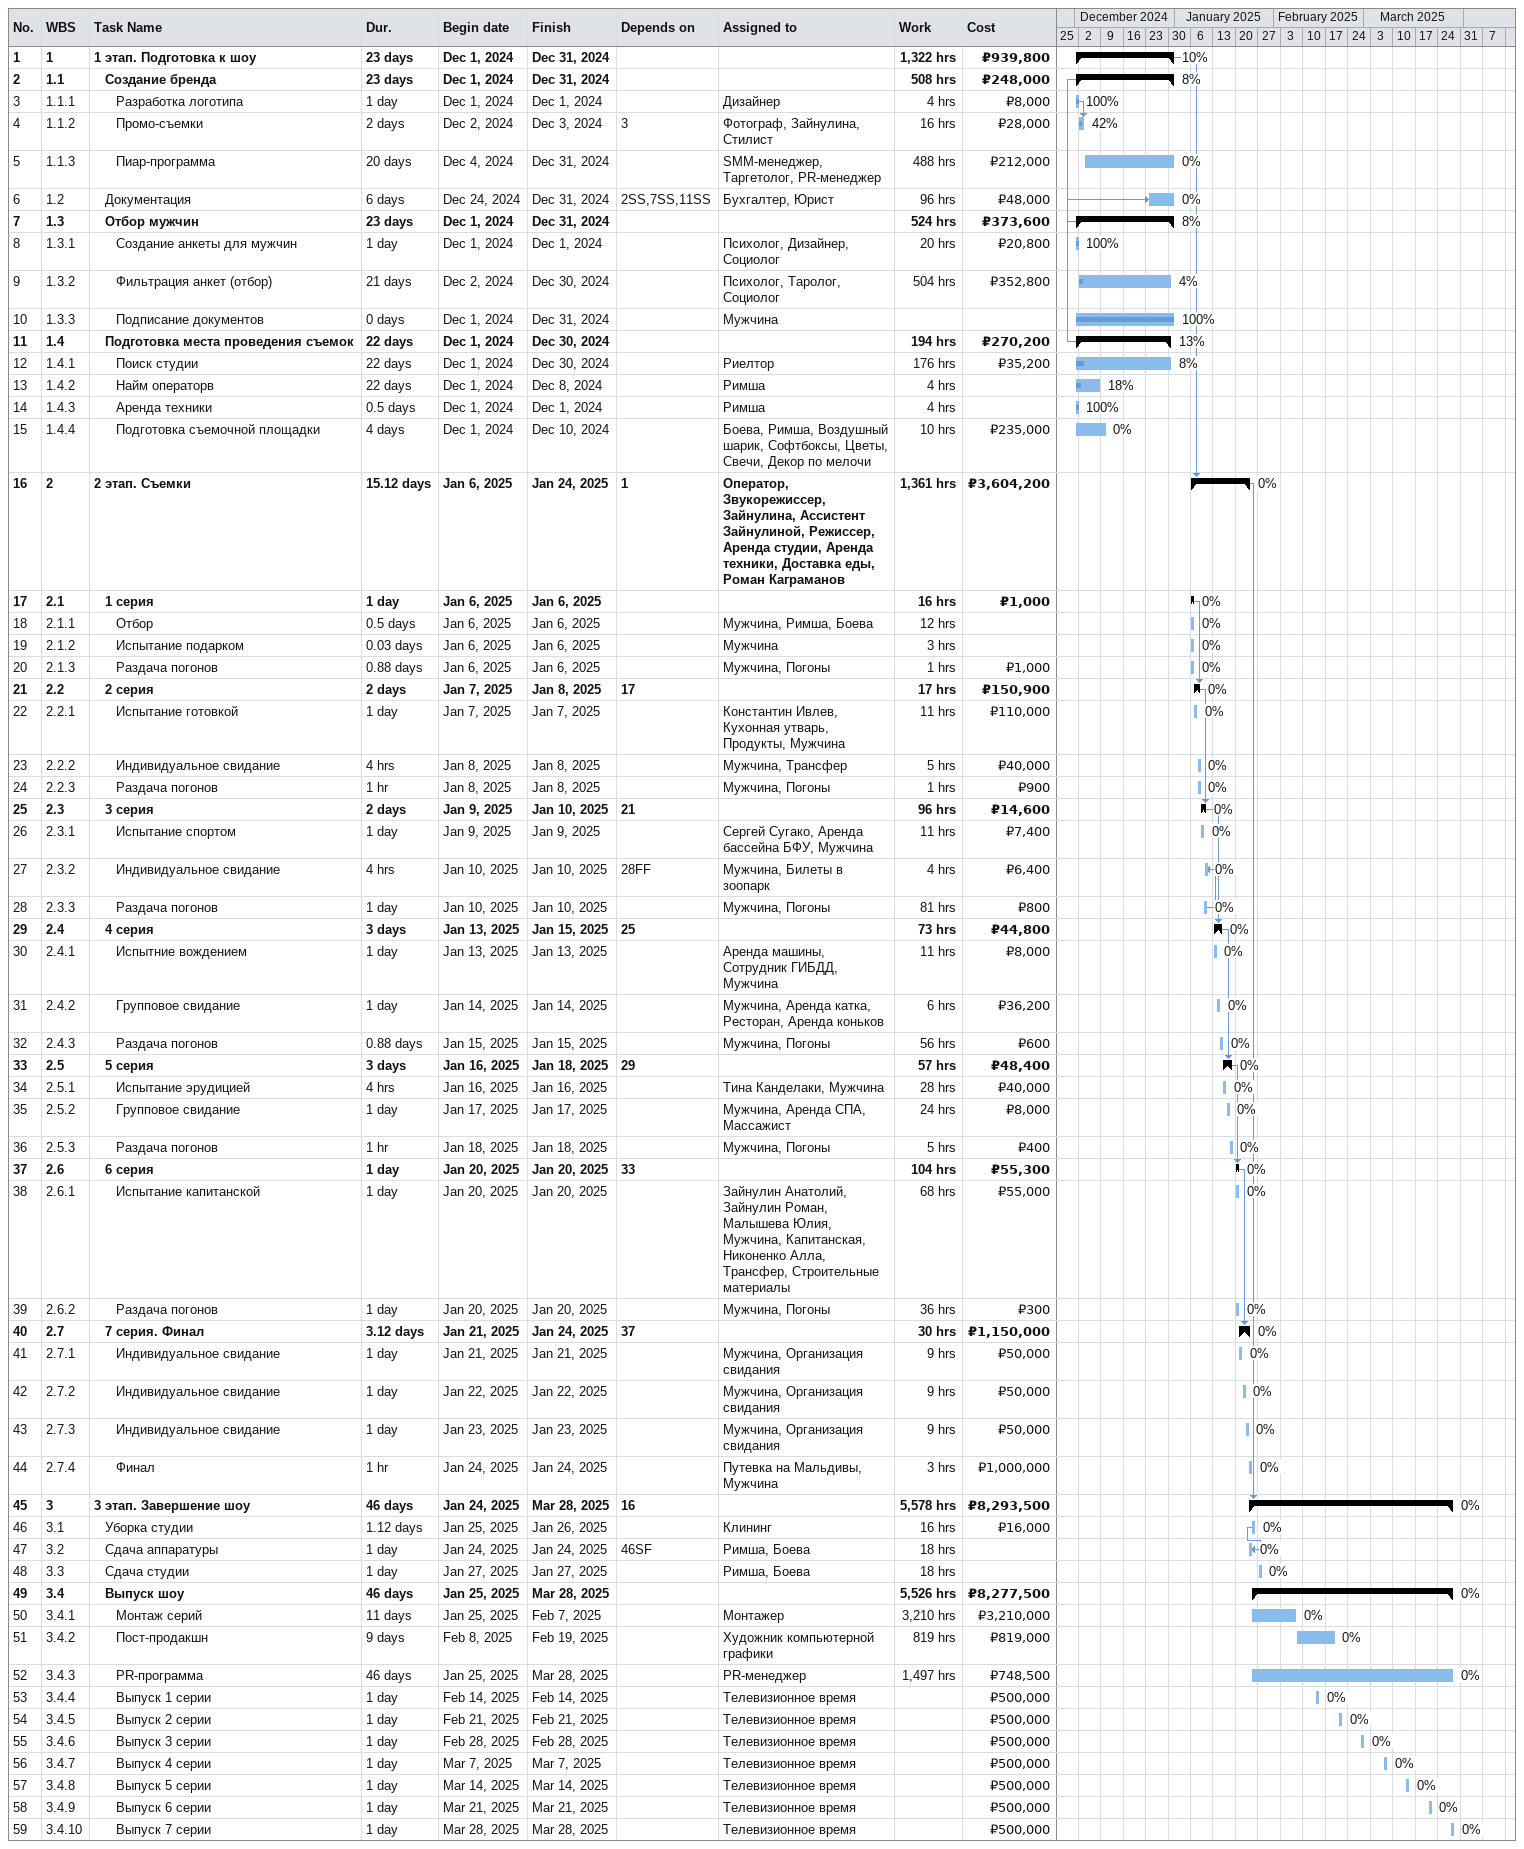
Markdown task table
| ID | WBS | Task | Duration | Start | Finish | Predecessors | Resources | % complete | Work (h) | Cost (₽) |
|---|---|---|---|---|---|---|---|---|---|---|
| 1 | 1 | **1 этап. Подготовка к шоу** | 23d | 2024-12-01 | 2024-12-31 |  |  | 10 | 1322 | 939800 |
| 2 | 1.1 | **Создание бренда** | 23d | 2024-12-01 | 2024-12-31 |  |  | 8 | 508 | 248000 |
| 3 | 1.1.1 | Разработка логотипа | 1d | 2024-12-01 | 2024-12-01 |  | Дизайнер | 100 | 4 | 8000 |
| 4 | 1.1.2 | Промо-съемки | 2d | 2024-12-02 | 2024-12-03 | 3 | Фотограф, Зайнулина, Стилист | 42 | 16 | 28000 |
| 5 | 1.1.3 | Пиар-программа | 20d | 2024-12-04 | 2024-12-31 |  | SMM-менеджер, Таргетолог, PR-менеджер | 0 | 488 | 212000 |
| 6 | 1.2 | Документация | 6d | 2024-12-24 | 2024-12-31 | 2SS, 7SS, 11SS | Бухгалтер, Юрист | 0 | 96 | 48000 |
| 7 | 1.3 | **Отбор мужчин** | 23d | 2024-12-01 | 2024-12-31 |  |  | 8 | 524 | 373600 |
| 8 | 1.3.1 | Создание анкеты для мужчин | 1d | 2024-12-01 | 2024-12-01 |  | Психолог, Дизайнер, Социолог | 100 | 20 | 20800 |
| 9 | 1.3.2 | Фильтрация анкет (отбор) | 21d | 2024-12-02 | 2024-12-30 |  | Психолог, Таролог, Социолог | 4 | 504 | 352800 |
| 10 | 1.3.3 | Подписание документов | 0d | 2024-12-01 | 2024-12-31 |  | Мужчина | 100 |  |  |
| 11 | 1.4 | **Подготовка места проведения съемок** | 22d | 2024-12-01 | 2024-12-30 |  |  | 13 | 194 | 270200 |
| 12 | 1.4.1 | Поиск студии | 22d | 2024-12-01 | 2024-12-30 |  | Риелтор | 8 | 176 | 35200 |
| 13 | 1.4.2 | Найм операторв | 22d | 2024-12-01 | 2024-12-08 |  | Римша | 18 | 4 |  |
| 14 | 1.4.3 | Аренда техники | 0.5d | 2024-12-01 | 2024-12-01 |  | Римша | 100 | 4 |  |
| 15 | 1.4.4 | Подготовка съемочной площадки | 4d | 2024-12-01 | 2024-12-10 |  | Боева, Римша, Воздушный шарик, Софтбоксы, Цветы, Свечи, Декор по мелочи | 0 | 10 | 235000 |
| 16 | 2 | **2 этап. Съемки** | 15.12d | 2025-01-06 | 2025-01-24 | 1 | Оператор, Звукорежиссер, Зайнулина, Ассистент Зайнулиной, Режиссер, Аренда студии, Аренда техники, Доставка еды, Роман Каграманов | 0 | 1361 | 3604200 |
| 17 | 2.1 | **1 серия** | 1d | 2025-01-06 | 2025-01-06 |  |  | 0 | 16 | 1000 |
| 18 | 2.1.1 | Отбор | 0.5d | 2025-01-06 | 2025-01-06 |  | Мужчина, Римша, Боева | 0 | 12 |  |
| 19 | 2.1.2 | Испытание подарком | 0.03d | 2025-01-06 | 2025-01-06 |  | Мужчина | 0 | 3 |  |
| 20 | 2.1.3 | Раздача погонов | 0.88d | 2025-01-06 | 2025-01-06 |  | Мужчина, Погоны | 0 | 1 | 1000 |
| 21 | 2.2 | **2 серия** | 2d | 2025-01-07 | 2025-01-08 | 17 |  | 0 | 17 | 150900 |
| 22 | 2.2.1 | Испытание готовкой | 1d | 2025-01-07 | 2025-01-07 |  | Константин Ивлев, Кухонная утварь, Продукты, Мужчина | 0 | 11 | 110000 |
| 23 | 2.2.2 | Индивидуальное свидание | 4h | 2025-01-08 | 2025-01-08 |  | Мужчина, Трансфер | 0 | 5 | 40000 |
| 24 | 2.2.3 | Раздача погонов | 1h | 2025-01-08 | 2025-01-08 |  | Мужчина, Погоны | 0 | 1 | 900 |
| 25 | 2.3 | **3 серия** | 2d | 2025-01-09 | 2025-01-10 | 21 |  | 0 | 96 | 14600 |
| 26 | 2.3.1 | Испытание спортом | 1d | 2025-01-09 | 2025-01-09 |  | Сергей Сугако, Аренда бассейна БФУ, Мужчина | 0 | 11 | 7400 |
| 27 | 2.3.2 | Индивидуальное свидание | 4h | 2025-01-10 | 2025-01-10 | 28FF | Мужчина, Билеты в зоопарк | 0 | 4 | 6400 |
| 28 | 2.3.3 | Раздача погонов | 1d | 2025-01-10 | 2025-01-10 |  | Мужчина, Погоны | 0 | 81 | 800 |
| 29 | 2.4 | **4 серия** | 3d | 2025-01-13 | 2025-01-15 | 25 |  | 0 | 73 | 44800 |
| 30 | 2.4.1 | Испытние вождением | 1d | 2025-01-13 | 2025-01-13 |  | Аренда машины, Сотрудник ГИБДД, Мужчина | 0 | 11 | 8000 |
| 31 | 2.4.2 | Групповое свидание | 1d | 2025-01-14 | 2025-01-14 |  | Мужчина, Аренда катка, Ресторан, Аренда коньков | 0 | 6 | 36200 |
| 32 | 2.4.3 | Раздача погонов | 0.88d | 2025-01-15 | 2025-01-15 |  | Мужчина, Погоны | 0 | 56 | 600 |
| 33 | 2.5 | **5 серия** | 3d | 2025-01-16 | 2025-01-18 | 29 |  | 0 | 57 | 48400 |
| 34 | 2.5.1 | Испытание эрудицией | 4h | 2025-01-16 | 2025-01-16 |  | Тина Канделаки, Мужчина | 0 | 28 | 40000 |
| 35 | 2.5.2 | Групповое свидание | 1d | 2025-01-17 | 2025-01-17 |  | Мужчина, Аренда СПА, Массажист | 0 | 24 | 8000 |
| 36 | 2.5.3 | Раздача погонов | 1h | 2025-01-18 | 2025-01-18 |  | Мужчина, Погоны | 0 | 5 | 400 |
| 37 | 2.6 | **6 серия** | 1d | 2025-01-20 | 2025-01-20 | 33 |  | 0 | 104 | 55300 |
| 38 | 2.6.1 | Испытание капитанской | 1d | 2025-01-20 | 2025-01-20 |  | Зайнулин Анатолий, Зайнулин Роман, Малышева Юлия, Мужчина, Капитанская, Никоненко Алла, Трансфер, Строительные материалы | 0 | 68 | 55000 |
| 39 | 2.6.2 | Раздача погонов | 1d | 2025-01-20 | 2025-01-20 |  | Мужчина, Погоны | 0 | 36 | 300 |
| 40 | 2.7 | **7 серия. Финал** | 3.12d | 2025-01-21 | 2025-01-24 | 37 |  | 0 | 30 | 1150000 |
| 41 | 2.7.1 | Индивидуальное свидание | 1d | 2025-01-21 | 2025-01-21 |  | Мужчина, Организация свидания | 0 | 9 | 50000 |
| 42 | 2.7.2 | Индивидуальное свидание | 1d | 2025-01-22 | 2025-01-22 |  | Мужчина, Организация свидания | 0 | 9 | 50000 |
| 43 | 2.7.3 | Индивидуальное свидание | 1d | 2025-01-23 | 2025-01-23 |  | Мужчина, Организация свидания | 0 | 9 | 50000 |
| 44 | 2.7.4 | Финал | 1h | 2025-01-24 | 2025-01-24 |  | Путевка на Мальдивы, Мужчина | 0 | 3 | 1000000 |
| 45 | 3 | **3 этап. Завершение шоу** | 46d | 2025-01-24 | 2025-03-28 | 16 |  | 0 | 5578 | 8293500 |
| 46 | 3.1 | Уборка студии | 1.12d | 2025-01-25 | 2025-01-26 |  | Клининг | 0 | 16 | 16000 |
| 47 | 3.2 | Сдача аппаратуры | 1d | 2025-01-24 | 2025-01-24 | 46SF | Римша, Боева | 0 | 18 |  |
| 48 | 3.3 | Сдача студии | 1d | 2025-01-27 | 2025-01-27 |  | Римша, Боева | 0 | 18 |  |
| 49 | 3.4 | **Выпуск шоу** | 46d | 2025-01-25 | 2025-03-28 |  |  | 0 | 5526 | 8277500 |
| 50 | 3.4.1 | Монтаж серий | 11d | 2025-01-25 | 2025-02-07 |  | Монтажер | 0 | 3210 | 3210000 |
| 51 | 3.4.2 | Пост-продакшн | 9d | 2025-02-08 | 2025-02-19 |  | Художник компьютерной графики | 0 | 819 | 819000 |
| 52 | 3.4.3 | PR-программа | 46d | 2025-01-25 | 2025-03-28 |  | PR-менеджер | 0 | 1497 | 748500 |
| 53 | 3.4.4 | Выпуск 1 серии | 1d | 2025-02-14 | 2025-02-14 |  | Телевизионное время | 0 |  | 500000 |
| 54 | 3.4.5 | Выпуск 2 серии | 1d | 2025-02-21 | 2025-02-21 |  | Телевизионное время | 0 |  | 500000 |
| 55 | 3.4.6 | Выпуск 3 серии | 1d | 2025-02-28 | 2025-02-28 |  | Телевизионное время | 0 |  | 500000 |
| 56 | 3.4.7 | Выпуск 4 серии | 1d | 2025-03-07 | 2025-03-07 |  | Телевизионное время | 0 |  | 500000 |
| 57 | 3.4.8 | Выпуск 5 серии | 1d | 2025-03-14 | 2025-03-14 |  | Телевизионное время | 0 |  | 500000 |
| 58 | 3.4.9 | Выпуск 6 серии | 1d | 2025-03-21 | 2025-03-21 |  | Телевизионное время | 0 |  | 500000 |
| 59 | 3.4.10 | Выпуск 7 серии | 1d | 2025-03-28 | 2025-03-28 |  | Телевизионное время | 0 |  | 500000 |
